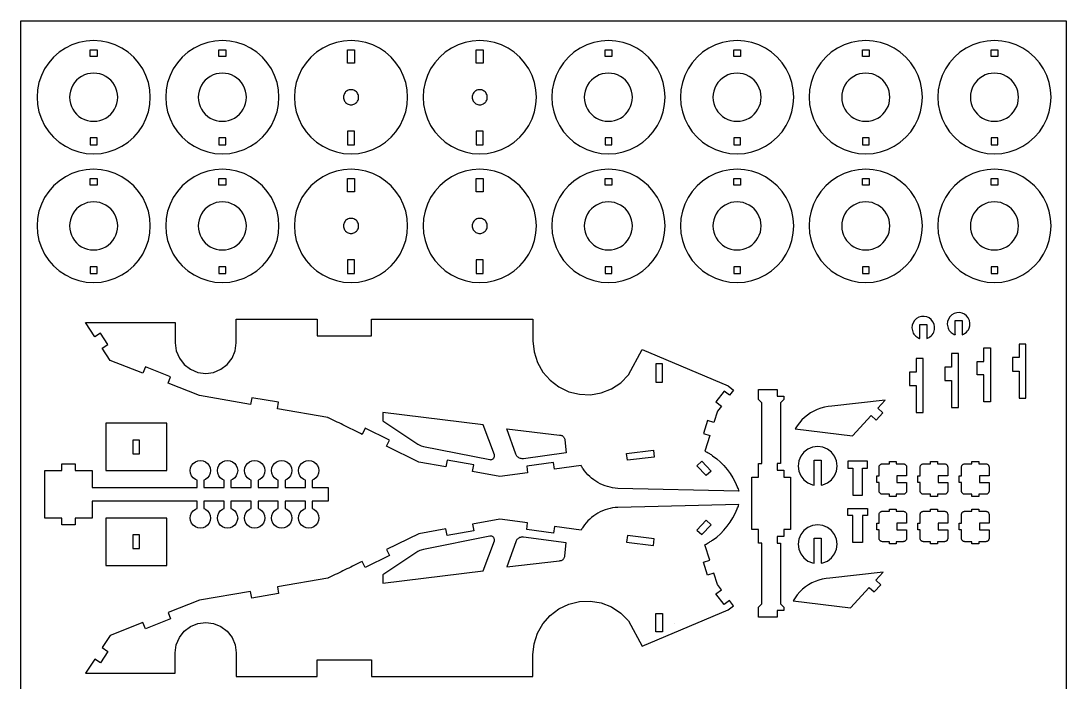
# Model space of a CAD drawing. Extents: x -160 to 304, y -193 to 452.
# Drawn here: x -160.3 to 303.9, y 158.5 to 452.1 of the extents above; entities that cross this region are included whole.
import ezdxf

# ---------------------------------------------------------------- set-up
doc = ezdxf.new("R2010")
doc.units = 0
doc.header["$MEASUREMENT"] = 0
doc.layers.get('0').update_dxf_attribs({"linetype": 'CONTINUOUS'})
doc.layers.add('ENGRAVE', color=1, linetype='CONTINUOUS')
doc.layers.add('LAYER_1', color=18, linetype='CONTINUOUS')

msp = doc.modelspace()

# ---------------------------------------------------------------- linework, layer by layer
msp.add_lwpolyline([(-160.27, -193.09), (-160.27, 452.13), (303.91, 452.13), (303.91, -193.09)], close=True)
at = {"layer": 'ENGRAVE'}
for points in [[(0.48, 278.22), (0.48, 274.45), (15.1, 264.66), (15.98, 264.13), (16.9, 263.69), (17.54, 263.45), (18.53, 263.17), (48.01, 257.28), (48.32, 257.24), (48.62, 257.26), (48.92, 257.34), (49.21, 257.47), (49.46, 257.65), (49.67, 257.87), (49.85, 258.13), (49.96, 258.41), (50.03, 258.72), (50.04, 259.03), (49.99, 259.33), (45.05, 272.69)], [(59.82, 259.11), (59.63, 259.42), (59.47, 259.75), (55.54, 270.96), (78.98, 268.19), (79.26, 268.17), (79.55, 268.12), (79.82, 268.04), (80.08, 267.92), (80.32, 267.77), (80.55, 267.59), (80.75, 267.39), (80.92, 267.16), (81.07, 266.91), (81.18, 266.65), (81.26, 266.37), (81.3, 266.09), (81.9, 260.22), (63.01, 257.69), (62.65, 257.66), (62.28, 257.68), (61.92, 257.73), (61.56, 257.82), (61.22, 257.95), (60.89, 258.12), (60.58, 258.32), (60.3, 258.55), (60.05, 258.82)], [(0.48, 202.35), (45.05, 207.88), (49.99, 221.24), (50.04, 221.55), (50.03, 221.86), (49.96, 222.16), (49.85, 222.44), (49.67, 222.7), (49.46, 222.92), (49.21, 223.1), (48.92, 223.23), (48.62, 223.31), (48.32, 223.33), (48.01, 223.29), (18.53, 217.4), (17.54, 217.12), (16.9, 216.88), (15.98, 216.44), (15.1, 215.91), (0.48, 206.12)], [(55.54, 209.61), (78.98, 212.38), (79.26, 212.4), (79.55, 212.45), (79.82, 212.54), (80.08, 212.65), (80.32, 212.8), (80.55, 212.98), (80.75, 213.19), (80.92, 213.41), (81.07, 213.66), (81.18, 213.92), (81.26, 214.2), (81.3, 214.48), (81.9, 220.35), (63.01, 222.88), (62.65, 222.91), (62.28, 222.9), (61.92, 222.84), (61.56, 222.75), (61.22, 222.62), (60.89, 222.45), (60.58, 222.25), (60.3, 222.02), (60.05, 221.75), (59.82, 221.46), (59.63, 221.15), (59.47, 220.82)]]:
    msp.add_lwpolyline(points, close=True, dxfattribs=at)
at = {"layer": 'LAYER_1'}
for points in [[(-149.74, 405.65), (-147.91, 402.91), (-145.74, 400.44), (-143.27, 398.27), (-140.53, 396.44), (-137.58, 394.99), (-134.47, 393.93), (-131.24, 393.29), (-127.96, 393.07), (-124.68, 393.29), (-121.45, 393.93), (-118.33, 394.99), (-115.38, 396.44), (-112.65, 398.27), (-110.17, 400.44), (-108.01, 402.91), (-106.18, 405.65), (-104.72, 408.6), (-103.67, 411.71), (-103.02, 414.94), (-102.81, 418.22), (-103.02, 421.5), (-103.67, 424.73), (-104.72, 427.85), (-106.18, 430.8), (-108.01, 433.53), (-110.17, 436), (-112.65, 438.17), (-115.38, 440), (-118.33, 441.46), (-121.45, 442.51), (-124.68, 443.15), (-127.96, 443.37), (-131.24, 443.15), (-134.47, 442.51), (-137.58, 441.46), (-140.53, 440), (-143.27, 438.17), (-145.74, 436), (-147.91, 433.53), (-149.74, 430.8), (-151.19, 427.85), (-152.25, 424.73), (-152.89, 421.5), (-153.11, 418.22), (-152.89, 414.94), (-152.25, 411.71), (-151.19, 408.6)], [(-92.59, 405.65), (-90.76, 402.91), (-88.59, 400.44), (-86.12, 398.27), (-83.38, 396.44), (-80.43, 394.99), (-77.32, 393.93), (-74.09, 393.29), (-70.81, 393.07), (-67.53, 393.29), (-64.3, 393.93), (-61.18, 394.99), (-58.23, 396.44), (-55.5, 398.27), (-53.03, 400.44), (-50.86, 402.91), (-49.03, 405.65), (-47.57, 408.6), (-46.52, 411.71), (-45.88, 414.94), (-45.66, 418.22), (-45.88, 421.5), (-46.52, 424.73), (-47.57, 427.85), (-49.03, 430.8), (-50.86, 433.53), (-53.03, 436), (-55.5, 438.17), (-58.23, 440), (-61.18, 441.46), (-64.3, 442.51), (-67.53, 443.15), (-70.81, 443.37), (-74.09, 443.15), (-77.32, 442.51), (-80.43, 441.46), (-83.38, 440), (-86.12, 438.17), (-88.59, 436), (-90.76, 433.53), (-92.59, 430.8), (-94.04, 427.85), (-95.1, 424.73), (-95.74, 421.5), (-95.96, 418.22), (-95.74, 414.94), (-95.1, 411.71), (-94.04, 408.6)], [(-35.44, 405.65), (-33.61, 402.91), (-31.44, 400.44), (-28.97, 398.27), (-26.23, 396.44), (-23.28, 394.99), (-20.17, 393.93), (-16.94, 393.29), (-13.66, 393.07), (-10.38, 393.29), (-7.15, 393.93), (-4.04, 394.99), (-1.08, 396.44), (1.65, 398.27), (4.12, 400.44), (6.29, 402.91), (8.12, 405.65), (9.57, 408.6), (10.63, 411.71), (11.27, 414.94), (11.49, 418.22), (11.27, 421.5), (10.63, 424.73), (9.57, 427.85), (8.12, 430.8), (6.29, 433.53), (4.12, 436), (1.65, 438.17), (-1.08, 440), (-4.04, 441.46), (-7.15, 442.51), (-10.38, 443.15), (-13.66, 443.37), (-16.94, 443.15), (-20.17, 442.51), (-23.28, 441.46), (-26.23, 440), (-28.97, 438.17), (-31.44, 436), (-33.61, 433.53), (-35.44, 430.8), (-36.89, 427.85), (-37.95, 424.73), (-38.59, 421.5), (-38.81, 418.22), (-38.59, 414.94), (-37.95, 411.71), (-36.89, 408.6)], [(21.71, 405.65), (23.54, 402.91), (25.71, 400.44), (28.18, 398.27), (30.92, 396.44), (33.87, 394.99), (36.98, 393.93), (40.21, 393.29), (43.49, 393.07), (46.77, 393.29), (50, 393.93), (53.11, 394.99), (56.06, 396.44), (58.8, 398.27), (61.27, 400.44), (63.44, 402.91), (65.27, 405.65), (66.72, 408.6), (67.78, 411.71), (68.42, 414.94), (68.64, 418.22), (68.42, 421.5), (67.78, 424.73), (66.72, 427.85), (65.27, 430.8), (63.44, 433.53), (61.27, 436), (58.8, 438.17), (56.06, 440), (53.11, 441.46), (50, 442.51), (46.77, 443.15), (43.49, 443.37), (40.21, 443.15), (36.98, 442.51), (33.87, 441.46), (30.92, 440), (28.18, 438.17), (25.71, 436), (23.54, 433.53), (21.71, 430.8), (20.26, 427.85), (19.2, 424.73), (18.56, 421.5), (18.34, 418.22), (18.56, 414.94), (19.2, 411.71), (20.26, 408.6)], [(78.86, 405.65), (80.69, 402.91), (82.86, 400.44), (85.33, 398.27), (88.06, 396.44), (91.02, 394.99), (94.13, 393.93), (97.36, 393.29), (100.64, 393.07), (103.92, 393.29), (107.15, 393.93), (110.26, 394.99), (113.21, 396.44), (115.95, 398.27), (118.42, 400.44), (120.59, 402.91), (122.42, 405.65), (123.87, 408.6), (124.93, 411.71), (125.57, 414.94), (125.79, 418.22), (125.57, 421.5), (124.93, 424.73), (123.87, 427.85), (122.42, 430.8), (120.59, 433.53), (118.42, 436), (115.95, 438.17), (113.21, 440), (110.26, 441.46), (107.15, 442.51), (103.92, 443.15), (100.64, 443.37), (97.36, 443.15), (94.13, 442.51), (91.02, 441.46), (88.06, 440), (85.33, 438.17), (82.86, 436), (80.69, 433.53), (78.86, 430.8), (77.41, 427.85), (76.35, 424.73), (75.71, 421.5), (75.49, 418.22), (75.71, 414.94), (76.35, 411.71), (77.41, 408.6)], [(137.84, 402.91), (140.01, 400.44), (142.48, 398.27), (145.21, 396.44), (148.16, 394.99), (151.28, 393.93), (154.51, 393.29), (157.79, 393.07), (161.07, 393.29), (164.3, 393.93), (167.41, 394.99), (170.36, 396.44), (173.1, 398.27), (175.57, 400.44), (177.74, 402.91), (179.57, 405.65), (181.02, 408.6), (182.08, 411.71), (182.72, 414.94), (182.94, 418.22), (182.72, 421.5), (182.08, 424.73), (181.02, 427.85), (179.57, 430.8), (177.74, 433.53), (175.57, 436), (173.1, 438.17), (170.36, 440), (167.41, 441.46), (164.3, 442.51), (161.07, 443.15), (157.79, 443.37), (154.51, 443.15), (151.28, 442.51), (148.16, 441.46), (145.21, 440), (142.48, 438.17), (140.01, 436), (137.84, 433.53), (136.01, 430.8), (134.55, 427.85), (133.5, 424.73), (132.86, 421.5), (132.64, 418.22), (132.86, 414.94), (133.5, 411.71), (134.55, 408.6), (136.01, 405.65)], [(194.99, 402.91), (197.15, 400.44), (199.63, 398.27), (202.36, 396.44), (205.31, 394.99), (208.43, 393.93), (211.66, 393.29), (214.94, 393.07), (218.22, 393.29), (221.45, 393.93), (224.56, 394.99), (227.51, 396.44), (230.25, 398.27), (232.72, 400.44), (234.89, 402.91), (236.72, 405.65), (238.17, 408.6), (239.23, 411.71), (239.87, 414.94), (240.09, 418.22), (239.87, 421.5), (239.23, 424.73), (238.17, 427.85), (236.72, 430.8), (234.89, 433.53), (232.72, 436), (230.25, 438.17), (227.51, 440), (224.56, 441.46), (221.45, 442.51), (218.22, 443.15), (214.94, 443.37), (211.66, 443.15), (208.43, 442.51), (205.31, 441.46), (202.36, 440), (199.63, 438.17), (197.15, 436), (194.99, 433.53), (193.16, 430.8), (191.7, 427.85), (190.65, 424.73), (190, 421.5), (189.79, 418.22), (190, 414.94), (190.65, 411.71), (191.7, 408.6), (193.16, 405.65)], [(252.14, 402.91), (254.3, 400.44), (256.78, 398.27), (259.51, 396.44), (262.46, 394.99), (265.58, 393.93), (268.8, 393.29), (272.09, 393.07), (275.37, 393.29), (278.6, 393.93), (281.71, 394.99), (284.66, 396.44), (287.4, 398.27), (289.87, 400.44), (292.04, 402.91), (293.87, 405.65), (295.32, 408.6), (296.38, 411.71), (297.02, 414.94), (297.24, 418.22), (297.02, 421.5), (296.38, 424.73), (295.32, 427.85), (293.87, 430.8), (292.04, 433.53), (289.87, 436), (287.4, 438.17), (284.66, 440), (281.71, 441.46), (278.6, 442.51), (275.37, 443.15), (272.09, 443.37), (268.8, 443.15), (265.58, 442.51), (262.46, 441.46), (259.51, 440), (256.78, 438.17), (254.3, 436), (252.14, 433.53), (250.31, 430.8), (248.85, 427.85), (247.8, 424.73), (247.15, 421.5), (246.94, 418.22), (247.15, 414.94), (247.8, 411.71), (248.85, 408.6), (250.31, 405.65)], [(-129.46, 439.32), (-126.46, 439.32), (-126.46, 436.32), (-129.46, 436.32)], [(-72.31, 439.32), (-69.31, 439.32), (-69.31, 436.32), (-72.31, 436.32)], [(-15.16, 433.31), (-15.16, 439.32), (-12.16, 439.32), (-12.16, 433.31)], [(41.99, 433.31), (41.99, 439.32), (44.99, 439.32), (44.99, 433.31)], [(99.14, 439.32), (102.14, 439.32), (102.14, 436.32), (99.14, 436.32)], [(156.29, 439.32), (159.29, 439.32), (159.29, 436.32), (156.29, 436.32)], [(213.44, 439.32), (216.44, 439.32), (216.44, 436.32), (213.44, 436.32)], [(270.59, 439.32), (273.59, 439.32), (273.59, 436.32), (270.59, 436.32)], [(-137.84, 414.13), (-137.22, 412.87), (-136.44, 411.71), (-135.52, 410.66), (-134.47, 409.74), (-133.3, 408.96), (-132.05, 408.34), (-130.73, 407.89), (-129.35, 407.62), (-127.96, 407.53), (-126.56, 407.62), (-125.19, 407.89), (-123.87, 408.34), (-122.61, 408.96), (-121.45, 409.74), (-120.4, 410.66), (-119.47, 411.71), (-118.7, 412.87), (-118.08, 414.13), (-117.63, 415.45), (-117.36, 416.83), (-117.26, 418.22), (-117.36, 419.62), (-117.63, 420.99), (-118.08, 422.31), (-118.7, 423.57), (-119.47, 424.73), (-120.4, 425.78), (-121.45, 426.71), (-122.61, 427.48), (-123.87, 428.1), (-125.19, 428.55), (-126.56, 428.82), (-127.96, 428.92), (-129.35, 428.82), (-130.73, 428.55), (-132.05, 428.1), (-133.3, 427.48), (-134.47, 426.71), (-135.52, 425.78), (-136.44, 424.73), (-137.22, 423.57), (-137.84, 422.31), (-138.29, 420.99), (-138.56, 419.62), (-138.65, 418.22), (-138.56, 416.83), (-138.29, 415.45)], [(-80.69, 414.13), (-80.07, 412.87), (-79.29, 411.71), (-78.37, 410.66), (-77.32, 409.74), (-76.16, 408.96), (-74.9, 408.34), (-73.58, 407.89), (-72.2, 407.62), (-70.81, 407.53), (-69.41, 407.62), (-68.04, 407.89), (-66.72, 408.34), (-65.46, 408.96), (-64.3, 409.74), (-63.25, 410.66), (-62.32, 411.71), (-61.55, 412.87), (-60.93, 414.13), (-60.48, 415.45), (-60.21, 416.83), (-60.11, 418.22), (-60.21, 419.62), (-60.48, 420.99), (-60.93, 422.31), (-61.55, 423.57), (-62.32, 424.73), (-63.25, 425.78), (-64.3, 426.71), (-65.46, 427.48), (-66.72, 428.1), (-68.04, 428.55), (-69.41, 428.82), (-70.81, 428.92), (-72.2, 428.82), (-73.58, 428.55), (-74.9, 428.1), (-76.16, 427.48), (-77.32, 426.71), (-78.37, 425.78), (-79.29, 424.73), (-80.07, 423.57), (-80.69, 422.31), (-81.14, 420.99), (-81.41, 419.62), (-81.5, 418.22), (-81.41, 416.83), (-81.14, 415.45)], [(90.76, 414.13), (91.38, 412.87), (92.16, 411.71), (93.08, 410.66), (94.13, 409.74), (95.29, 408.96), (96.55, 408.34), (97.87, 407.89), (99.24, 407.62), (100.64, 407.53), (102.04, 407.62), (103.41, 407.89), (104.73, 408.34), (105.99, 408.96), (107.15, 409.74), (108.2, 410.66), (109.12, 411.71), (109.9, 412.87), (110.52, 414.13), (110.97, 415.45), (111.24, 416.83), (111.33, 418.22), (111.24, 419.62), (110.97, 420.99), (110.52, 422.31), (109.9, 423.57), (109.12, 424.73), (108.2, 425.78), (107.15, 426.71), (105.99, 427.48), (104.73, 428.1), (103.41, 428.55), (102.04, 428.82), (100.64, 428.92), (99.24, 428.82), (97.87, 428.55), (96.55, 428.1), (95.29, 427.48), (94.13, 426.71), (93.08, 425.78), (92.16, 424.73), (91.38, 423.57), (90.76, 422.31), (90.31, 420.99), (90.04, 419.62), (89.95, 418.22), (90.04, 416.83), (90.31, 415.45)], [(148.53, 412.87), (149.3, 411.71), (150.23, 410.66), (151.28, 409.74), (152.44, 408.96), (153.7, 408.34), (155.02, 407.89), (156.39, 407.62), (157.79, 407.53), (159.18, 407.62), (160.56, 407.89), (161.88, 408.34), (163.14, 408.96), (164.3, 409.74), (165.35, 410.66), (166.27, 411.71), (167.05, 412.87), (167.67, 414.13), (168.12, 415.45), (168.39, 416.83), (168.48, 418.22), (168.39, 419.62), (168.12, 420.99), (167.67, 422.31), (167.05, 423.57), (166.27, 424.73), (165.35, 425.78), (164.3, 426.71), (163.14, 427.48), (161.88, 428.1), (160.56, 428.55), (159.18, 428.82), (157.79, 428.92), (156.39, 428.82), (155.02, 428.55), (153.7, 428.1), (152.44, 427.48), (151.28, 426.71), (150.23, 425.78), (149.3, 424.73), (148.53, 423.57), (147.91, 422.31), (147.46, 420.99), (147.19, 419.62), (147.09, 418.22), (147.19, 416.83), (147.46, 415.45), (147.91, 414.13)], [(205.68, 412.87), (206.45, 411.71), (207.38, 410.66), (208.43, 409.74), (209.59, 408.96), (210.85, 408.34), (212.17, 407.89), (213.54, 407.62), (214.94, 407.53), (216.33, 407.62), (217.71, 407.89), (219.03, 408.34), (220.28, 408.96), (221.45, 409.74), (222.5, 410.66), (223.42, 411.71), (224.2, 412.87), (224.82, 414.13), (225.27, 415.45), (225.54, 416.83), (225.63, 418.22), (225.54, 419.62), (225.27, 420.99), (224.82, 422.31), (224.2, 423.57), (223.42, 424.73), (222.5, 425.78), (221.45, 426.71), (220.28, 427.48), (219.03, 428.1), (217.71, 428.55), (216.33, 428.82), (214.94, 428.92), (213.54, 428.82), (212.17, 428.55), (210.85, 428.1), (209.59, 427.48), (208.43, 426.71), (207.38, 425.78), (206.45, 424.73), (205.68, 423.57), (205.06, 422.31), (204.61, 420.99), (204.34, 419.62), (204.24, 418.22), (204.34, 416.83), (204.61, 415.45), (205.06, 414.13)], [(263.6, 411.71), (264.52, 410.66), (265.58, 409.74), (266.74, 408.96), (267.99, 408.34), (269.32, 407.89), (270.69, 407.62), (272.09, 407.53), (273.48, 407.62), (274.85, 407.89), (276.18, 408.34), (277.43, 408.96), (278.6, 409.74), (279.65, 410.66), (280.57, 411.71), (281.35, 412.87), (281.97, 414.13), (282.42, 415.45), (282.69, 416.83), (282.78, 418.22), (282.69, 419.62), (282.42, 420.99), (281.97, 422.31), (281.35, 423.57), (280.57, 424.73), (279.65, 425.78), (278.6, 426.71), (277.43, 427.48), (276.18, 428.1), (274.85, 428.55), (273.48, 428.82), (272.09, 428.92), (270.69, 428.82), (269.32, 428.55), (267.99, 428.1), (266.74, 427.48), (265.58, 426.71), (264.52, 425.78), (263.6, 424.73), (262.83, 423.57), (262.21, 422.31), (261.76, 420.99), (261.48, 419.62), (261.39, 418.22), (261.48, 416.83), (261.76, 415.45), (262.21, 414.13), (262.83, 412.87)], [(-16.76, 416.94), (-16.57, 416.54), (-16.32, 416.18), (-16.04, 415.85), (-15.7, 415.56), (-15.34, 415.31), (-14.95, 415.12), (-14.53, 414.98), (-14.1, 414.89), (-13.66, 414.86), (-13.22, 414.89), (-12.79, 414.98), (-12.37, 415.12), (-11.98, 415.31), (-11.61, 415.56), (-11.28, 415.85), (-10.99, 416.18), (-10.75, 416.54), (-10.55, 416.94), (-10.41, 417.35), (-10.33, 417.78), (-10.3, 418.22), (-10.33, 418.66), (-10.41, 419.09), (-10.55, 419.51), (-10.75, 419.9), (-10.99, 420.27), (-11.28, 420.6), (-11.61, 420.89), (-11.98, 421.13), (-12.37, 421.33), (-12.79, 421.47), (-13.22, 421.55), (-13.66, 421.58), (-14.1, 421.55), (-14.53, 421.47), (-14.95, 421.33), (-15.34, 421.13), (-15.7, 420.89), (-16.04, 420.6), (-16.32, 420.27), (-16.57, 419.9), (-16.76, 419.51), (-16.9, 419.09), (-16.99, 418.66), (-17.02, 418.22), (-16.99, 417.78), (-16.9, 417.35)], [(40.39, 416.94), (40.58, 416.54), (40.82, 416.18), (41.11, 415.85), (41.44, 415.56), (41.81, 415.31), (42.2, 415.12), (42.62, 414.98), (43.05, 414.89), (43.49, 414.86), (43.93, 414.89), (44.36, 414.98), (44.78, 415.12), (45.17, 415.31), (45.54, 415.56), (45.87, 415.85), (46.16, 416.18), (46.4, 416.54), (46.59, 416.94), (46.74, 417.35), (46.82, 417.78), (46.85, 418.22), (46.82, 418.66), (46.74, 419.09), (46.59, 419.51), (46.4, 419.9), (46.16, 420.27), (45.87, 420.6), (45.54, 420.89), (45.17, 421.13), (44.78, 421.33), (44.36, 421.47), (43.93, 421.55), (43.49, 421.58), (43.05, 421.55), (42.62, 421.47), (42.2, 421.33), (41.81, 421.13), (41.44, 420.89), (41.11, 420.6), (40.82, 420.27), (40.58, 419.9), (40.39, 419.51), (40.24, 419.09), (40.16, 418.66), (40.13, 418.22), (40.16, 417.78), (40.24, 417.35)], [(-129.46, 397.12), (-126.46, 397.12), (-126.46, 400.12), (-129.46, 400.12)], [(-72.31, 397.12), (-69.31, 397.12), (-69.31, 400.12), (-72.31, 400.12)], [(-15.16, 397.12), (-12.16, 397.12), (-12.16, 403.13), (-15.16, 403.13)], [(41.99, 397.12), (44.99, 397.12), (44.99, 403.13), (41.99, 403.13)], [(99.14, 397.12), (102.14, 397.12), (102.14, 400.12), (99.14, 400.12)], [(156.29, 397.12), (159.29, 397.12), (159.29, 400.12), (156.29, 400.12)], [(213.44, 397.12), (216.44, 397.12), (216.44, 400.12), (213.44, 400.12)], [(270.59, 397.12), (273.59, 397.12), (273.59, 400.12), (270.59, 400.12)], [(-149.74, 348.5), (-147.91, 345.76), (-145.74, 343.29), (-143.27, 341.12), (-140.53, 339.29), (-137.58, 337.84), (-134.47, 336.78), (-131.24, 336.14), (-127.96, 335.92), (-124.68, 336.14), (-121.45, 336.78), (-118.33, 337.84), (-115.38, 339.29), (-112.65, 341.12), (-110.17, 343.29), (-108.01, 345.76), (-106.18, 348.5), (-104.72, 351.45), (-103.67, 354.56), (-103.02, 357.79), (-102.81, 361.07), (-103.02, 364.36), (-103.67, 367.58), (-104.72, 370.7), (-106.18, 373.65), (-108.01, 376.38), (-110.17, 378.86), (-112.65, 381.02), (-115.38, 382.85), (-118.33, 384.31), (-121.45, 385.36), (-124.68, 386.01), (-127.96, 386.22), (-131.24, 386.01), (-134.47, 385.36), (-137.58, 384.31), (-140.53, 382.85), (-143.27, 381.02), (-145.74, 378.86), (-147.91, 376.38), (-149.74, 373.65), (-151.19, 370.7), (-152.25, 367.58), (-152.89, 364.36), (-153.11, 361.07), (-152.89, 357.79), (-152.25, 354.56), (-151.19, 351.45)], [(-92.59, 348.5), (-90.76, 345.76), (-88.59, 343.29), (-86.12, 341.12), (-83.38, 339.29), (-80.43, 337.84), (-77.32, 336.78), (-74.09, 336.14), (-70.81, 335.92), (-67.53, 336.14), (-64.3, 336.78), (-61.18, 337.84), (-58.23, 339.29), (-55.5, 341.12), (-53.03, 343.29), (-50.86, 345.76), (-49.03, 348.5), (-47.57, 351.45), (-46.52, 354.56), (-45.88, 357.79), (-45.66, 361.07), (-45.88, 364.36), (-46.52, 367.58), (-47.57, 370.7), (-49.03, 373.65), (-50.86, 376.38), (-53.03, 378.86), (-55.5, 381.02), (-58.23, 382.85), (-61.18, 384.31), (-64.3, 385.36), (-67.53, 386.01), (-70.81, 386.22), (-74.09, 386.01), (-77.32, 385.36), (-80.43, 384.31), (-83.38, 382.85), (-86.12, 381.02), (-88.59, 378.86), (-90.76, 376.38), (-92.59, 373.65), (-94.04, 370.7), (-95.1, 367.58), (-95.74, 364.36), (-95.96, 361.07), (-95.74, 357.79), (-95.1, 354.56), (-94.04, 351.45)], [(-35.44, 348.5), (-33.61, 345.76), (-31.44, 343.29), (-28.97, 341.12), (-26.23, 339.29), (-23.28, 337.84), (-20.17, 336.78), (-16.94, 336.14), (-13.66, 335.92), (-10.38, 336.14), (-7.15, 336.78), (-4.04, 337.84), (-1.08, 339.29), (1.65, 341.12), (4.12, 343.29), (6.29, 345.76), (8.12, 348.5), (9.57, 351.45), (10.63, 354.56), (11.27, 357.79), (11.49, 361.07), (11.27, 364.36), (10.63, 367.58), (9.57, 370.7), (8.12, 373.65), (6.29, 376.38), (4.12, 378.86), (1.65, 381.02), (-1.08, 382.85), (-4.04, 384.31), (-7.15, 385.36), (-10.38, 386.01), (-13.66, 386.22), (-16.94, 386.01), (-20.17, 385.36), (-23.28, 384.31), (-26.23, 382.85), (-28.97, 381.02), (-31.44, 378.86), (-33.61, 376.38), (-35.44, 373.65), (-36.89, 370.7), (-37.95, 367.58), (-38.59, 364.36), (-38.81, 361.07), (-38.59, 357.79), (-37.95, 354.56), (-36.89, 351.45)], [(23.54, 345.76), (25.71, 343.29), (28.18, 341.12), (30.92, 339.29), (33.87, 337.84), (36.98, 336.78), (40.21, 336.14), (43.49, 335.92), (46.77, 336.14), (50, 336.78), (53.11, 337.84), (56.06, 339.29), (58.8, 341.12), (61.27, 343.29), (63.44, 345.76), (65.27, 348.5), (66.72, 351.45), (67.78, 354.56), (68.42, 357.79), (68.64, 361.07), (68.42, 364.36), (67.78, 367.58), (66.72, 370.7), (65.27, 373.65), (63.44, 376.38), (61.27, 378.86), (58.8, 381.02), (56.06, 382.85), (53.11, 384.31), (50, 385.36), (46.77, 386.01), (43.49, 386.22), (40.21, 386.01), (36.98, 385.36), (33.87, 384.31), (30.92, 382.85), (28.18, 381.02), (25.71, 378.86), (23.54, 376.38), (21.71, 373.65), (20.26, 370.7), (19.2, 367.58), (18.56, 364.36), (18.34, 361.07), (18.56, 357.79), (19.2, 354.56), (20.26, 351.45), (21.71, 348.5)], [(80.69, 345.76), (82.86, 343.29), (85.33, 341.12), (88.06, 339.29), (91.02, 337.84), (94.13, 336.78), (97.36, 336.14), (100.64, 335.92), (103.92, 336.14), (107.15, 336.78), (110.26, 337.84), (113.21, 339.29), (115.95, 341.12), (118.42, 343.29), (120.59, 345.76), (122.42, 348.5), (123.87, 351.45), (124.93, 354.56), (125.57, 357.79), (125.79, 361.07), (125.57, 364.36), (124.93, 367.58), (123.87, 370.7), (122.42, 373.65), (120.59, 376.38), (118.42, 378.86), (115.95, 381.02), (113.21, 382.85), (110.26, 384.31), (107.15, 385.36), (103.92, 386.01), (100.64, 386.22), (97.36, 386.01), (94.13, 385.36), (91.02, 384.31), (88.06, 382.85), (85.33, 381.02), (82.86, 378.86), (80.69, 376.38), (78.86, 373.65), (77.41, 370.7), (76.35, 367.58), (75.71, 364.36), (75.49, 361.07), (75.71, 357.79), (76.35, 354.56), (77.41, 351.45), (78.86, 348.5)], [(137.84, 345.76), (140.01, 343.29), (142.48, 341.12), (145.21, 339.29), (148.16, 337.84), (151.28, 336.78), (154.51, 336.14), (157.79, 335.92), (161.07, 336.14), (164.3, 336.78), (167.41, 337.84), (170.36, 339.29), (173.1, 341.12), (175.57, 343.29), (177.74, 345.76), (179.57, 348.5), (181.02, 351.45), (182.08, 354.56), (182.72, 357.79), (182.94, 361.07), (182.72, 364.36), (182.08, 367.58), (181.02, 370.7), (179.57, 373.65), (177.74, 376.38), (175.57, 378.86), (173.1, 381.02), (170.36, 382.85), (167.41, 384.31), (164.3, 385.36), (161.07, 386.01), (157.79, 386.22), (154.51, 386.01), (151.28, 385.36), (148.16, 384.31), (145.21, 382.85), (142.48, 381.02), (140.01, 378.86), (137.84, 376.38), (136.01, 373.65), (134.55, 370.7), (133.5, 367.58), (132.86, 364.36), (132.64, 361.07), (132.86, 357.79), (133.5, 354.56), (134.55, 351.45), (136.01, 348.5)], [(197.15, 343.29), (199.63, 341.12), (202.36, 339.29), (205.31, 337.84), (208.43, 336.78), (211.66, 336.14), (214.94, 335.92), (218.22, 336.14), (221.45, 336.78), (224.56, 337.84), (227.51, 339.29), (230.25, 341.12), (232.72, 343.29), (234.89, 345.76), (236.72, 348.5), (238.17, 351.45), (239.23, 354.56), (239.87, 357.79), (240.09, 361.07), (239.87, 364.36), (239.23, 367.58), (238.17, 370.7), (236.72, 373.65), (234.89, 376.38), (232.72, 378.86), (230.25, 381.02), (227.51, 382.85), (224.56, 384.31), (221.45, 385.36), (218.22, 386.01), (214.94, 386.22), (211.66, 386.01), (208.43, 385.36), (205.31, 384.31), (202.36, 382.85), (199.63, 381.02), (197.15, 378.86), (194.99, 376.38), (193.16, 373.65), (191.7, 370.7), (190.65, 367.58), (190, 364.36), (189.79, 361.07), (190, 357.79), (190.65, 354.56), (191.7, 351.45), (193.16, 348.5), (194.99, 345.76)], [(256.78, 341.12), (259.51, 339.29), (262.46, 337.84), (265.58, 336.78), (268.8, 336.14), (272.09, 335.92), (275.37, 336.14), (278.6, 336.78), (281.71, 337.84), (284.66, 339.29), (287.4, 341.12), (289.87, 343.29), (292.04, 345.76), (293.87, 348.5), (295.32, 351.45), (296.38, 354.56), (297.02, 357.79), (297.24, 361.07), (297.02, 364.36), (296.38, 367.58), (295.32, 370.7), (293.87, 373.65), (292.04, 376.38), (289.87, 378.86), (287.4, 381.02), (284.66, 382.85), (281.71, 384.31), (278.6, 385.36), (275.37, 386.01), (272.09, 386.22), (268.8, 386.01), (265.58, 385.36), (262.46, 384.31), (259.51, 382.85), (256.78, 381.02), (254.3, 378.86), (252.14, 376.38), (250.31, 373.65), (248.85, 370.7), (247.8, 367.58), (247.15, 364.36), (246.94, 361.07), (247.15, 357.79), (247.8, 354.56), (248.85, 351.45), (250.31, 348.5), (252.14, 345.76), (254.3, 343.29)], [(-129.46, 382.17), (-126.46, 382.17), (-126.46, 379.17), (-129.46, 379.17)], [(-72.31, 382.17), (-69.31, 382.17), (-69.31, 379.17), (-72.31, 379.17)], [(-15.16, 376.16), (-15.16, 382.17), (-12.16, 382.17), (-12.16, 376.16)], [(41.99, 376.16), (41.99, 382.17), (44.99, 382.17), (44.99, 376.16)], [(99.14, 382.17), (102.14, 382.17), (102.14, 379.17), (99.14, 379.17)], [(156.29, 382.17), (159.29, 382.17), (159.29, 379.17), (156.29, 379.17)], [(213.44, 379.17), (213.44, 382.17), (216.44, 382.17), (216.44, 379.17)], [(270.59, 382.17), (273.59, 382.17), (273.59, 379.17), (270.59, 379.17)], [(-137.84, 356.98), (-137.22, 355.73), (-136.44, 354.56), (-135.52, 353.51), (-134.47, 352.59), (-133.3, 351.81), (-132.05, 351.19), (-130.73, 350.74), (-129.35, 350.47), (-127.96, 350.38), (-126.56, 350.47), (-125.19, 350.74), (-123.87, 351.19), (-122.61, 351.81), (-121.45, 352.59), (-120.4, 353.51), (-119.47, 354.56), (-118.7, 355.73), (-118.08, 356.98), (-117.63, 358.3), (-117.36, 359.68), (-117.26, 361.07), (-117.36, 362.47), (-117.63, 363.84), (-118.08, 365.16), (-118.7, 366.42), (-119.47, 367.58), (-120.4, 368.63), (-121.45, 369.56), (-122.61, 370.33), (-123.87, 370.95), (-125.19, 371.4), (-126.56, 371.68), (-127.96, 371.77), (-129.35, 371.68), (-130.73, 371.4), (-132.05, 370.95), (-133.3, 370.33), (-134.47, 369.56), (-135.52, 368.63), (-136.44, 367.58), (-137.22, 366.42), (-137.84, 365.16), (-138.29, 363.84), (-138.56, 362.47), (-138.65, 361.07), (-138.56, 359.68), (-138.29, 358.3)], [(-80.69, 356.98), (-80.07, 355.73), (-79.29, 354.56), (-78.37, 353.51), (-77.32, 352.59), (-76.16, 351.81), (-74.9, 351.19), (-73.58, 350.74), (-72.2, 350.47), (-70.81, 350.38), (-69.41, 350.47), (-68.04, 350.74), (-66.72, 351.19), (-65.46, 351.81), (-64.3, 352.59), (-63.25, 353.51), (-62.32, 354.56), (-61.55, 355.73), (-60.93, 356.98), (-60.48, 358.3), (-60.21, 359.68), (-60.11, 361.07), (-60.21, 362.47), (-60.48, 363.84), (-60.93, 365.16), (-61.55, 366.42), (-62.32, 367.58), (-63.25, 368.63), (-64.3, 369.56), (-65.46, 370.33), (-66.72, 370.95), (-68.04, 371.4), (-69.41, 371.68), (-70.81, 371.77), (-72.2, 371.68), (-73.58, 371.4), (-74.9, 370.95), (-76.16, 370.33), (-77.32, 369.56), (-78.37, 368.63), (-79.29, 367.58), (-80.07, 366.42), (-80.69, 365.16), (-81.14, 363.84), (-81.41, 362.47), (-81.5, 361.07), (-81.41, 359.68), (-81.14, 358.3)], [(91.38, 355.73), (92.16, 354.56), (93.08, 353.51), (94.13, 352.59), (95.29, 351.81), (96.55, 351.19), (97.87, 350.74), (99.24, 350.47), (100.64, 350.38), (102.04, 350.47), (103.41, 350.74), (104.73, 351.19), (105.99, 351.81), (107.15, 352.59), (108.2, 353.51), (109.12, 354.56), (109.9, 355.73), (110.52, 356.98), (110.97, 358.3), (111.24, 359.68), (111.33, 361.07), (111.24, 362.47), (110.97, 363.84), (110.52, 365.16), (109.9, 366.42), (109.12, 367.58), (108.2, 368.63), (107.15, 369.56), (105.99, 370.33), (104.73, 370.95), (103.41, 371.4), (102.04, 371.68), (100.64, 371.77), (99.24, 371.68), (97.87, 371.4), (96.55, 370.95), (95.29, 370.33), (94.13, 369.56), (93.08, 368.63), (92.16, 367.58), (91.38, 366.42), (90.76, 365.16), (90.31, 363.84), (90.04, 362.47), (89.95, 361.07), (90.04, 359.68), (90.31, 358.3), (90.76, 356.98)], [(148.53, 355.73), (149.3, 354.56), (150.23, 353.51), (151.28, 352.59), (152.44, 351.81), (153.7, 351.19), (155.02, 350.74), (156.39, 350.47), (157.79, 350.38), (159.18, 350.47), (160.56, 350.74), (161.88, 351.19), (163.14, 351.81), (164.3, 352.59), (165.35, 353.51), (166.27, 354.56), (167.05, 355.73), (167.67, 356.98), (168.12, 358.3), (168.39, 359.68), (168.48, 361.07), (168.39, 362.47), (168.12, 363.84), (167.67, 365.16), (167.05, 366.42), (166.27, 367.58), (165.35, 368.63), (164.3, 369.56), (163.14, 370.33), (161.88, 370.95), (160.56, 371.4), (159.18, 371.68), (157.79, 371.77), (156.39, 371.68), (155.02, 371.4), (153.7, 370.95), (152.44, 370.33), (151.28, 369.56), (150.23, 368.63), (149.3, 367.58), (148.53, 366.42), (147.91, 365.16), (147.46, 363.84), (147.19, 362.47), (147.09, 361.07), (147.19, 359.68), (147.46, 358.3), (147.91, 356.98)], [(206.45, 354.56), (207.38, 353.51), (208.43, 352.59), (209.59, 351.81), (210.85, 351.19), (212.17, 350.74), (213.54, 350.47), (214.94, 350.38), (216.33, 350.47), (217.71, 350.74), (219.03, 351.19), (220.28, 351.81), (221.45, 352.59), (222.5, 353.51), (223.42, 354.56), (224.2, 355.73), (224.82, 356.98), (225.27, 358.3), (225.54, 359.68), (225.63, 361.07), (225.54, 362.47), (225.27, 363.84), (224.82, 365.16), (224.2, 366.42), (223.42, 367.58), (222.5, 368.63), (221.45, 369.56), (220.28, 370.33), (219.03, 370.95), (217.71, 371.4), (216.33, 371.68), (214.94, 371.77), (213.54, 371.68), (212.17, 371.4), (210.85, 370.95), (209.59, 370.33), (208.43, 369.56), (207.38, 368.63), (206.45, 367.58), (205.68, 366.42), (205.06, 365.16), (204.61, 363.84), (204.34, 362.47), (204.24, 361.07), (204.34, 359.68), (204.61, 358.3), (205.06, 356.98), (205.68, 355.73)], [(263.6, 354.56), (264.52, 353.51), (265.58, 352.59), (266.74, 351.81), (267.99, 351.19), (269.32, 350.74), (270.69, 350.47), (272.09, 350.38), (273.48, 350.47), (274.85, 350.74), (276.18, 351.19), (277.43, 351.81), (278.6, 352.59), (279.65, 353.51), (280.57, 354.56), (281.35, 355.73), (281.97, 356.98), (282.42, 358.3), (282.69, 359.68), (282.78, 361.07), (282.69, 362.47), (282.42, 363.84), (281.97, 365.16), (281.35, 366.42), (280.57, 367.58), (279.65, 368.63), (278.6, 369.56), (277.43, 370.33), (276.18, 370.95), (274.85, 371.4), (273.48, 371.68), (272.09, 371.77), (270.69, 371.68), (269.32, 371.4), (267.99, 370.95), (266.74, 370.33), (265.58, 369.56), (264.52, 368.63), (263.6, 367.58), (262.83, 366.42), (262.21, 365.16), (261.76, 363.84), (261.48, 362.47), (261.39, 361.07), (261.48, 359.68), (261.76, 358.3), (262.21, 356.98), (262.83, 355.73)], [(-16.57, 359.39), (-16.32, 359.03), (-16.04, 358.7), (-15.7, 358.41), (-15.34, 358.16), (-14.95, 357.97), (-14.53, 357.83), (-14.1, 357.74), (-13.66, 357.71), (-13.22, 357.74), (-12.79, 357.83), (-12.37, 357.97), (-11.98, 358.16), (-11.61, 358.41), (-11.28, 358.7), (-10.99, 359.03), (-10.75, 359.39), (-10.55, 359.79), (-10.41, 360.2), (-10.33, 360.63), (-10.3, 361.07), (-10.33, 361.51), (-10.41, 361.94), (-10.55, 362.36), (-10.75, 362.75), (-10.99, 363.12), (-11.28, 363.45), (-11.61, 363.74), (-11.98, 363.98), (-12.37, 364.18), (-12.79, 364.32), (-13.22, 364.4), (-13.66, 364.43), (-14.1, 364.4), (-14.53, 364.32), (-14.95, 364.18), (-15.34, 363.98), (-15.7, 363.74), (-16.04, 363.45), (-16.32, 363.12), (-16.57, 362.75), (-16.76, 362.36), (-16.9, 361.94), (-16.99, 361.51), (-17.02, 361.07), (-16.99, 360.63), (-16.9, 360.2), (-16.76, 359.79)], [(40.58, 359.39), (40.82, 359.03), (41.11, 358.7), (41.44, 358.41), (41.81, 358.16), (42.2, 357.97), (42.62, 357.83), (43.05, 357.74), (43.49, 357.71), (43.93, 357.74), (44.36, 357.83), (44.78, 357.97), (45.17, 358.16), (45.54, 358.41), (45.87, 358.7), (46.16, 359.03), (46.4, 359.39), (46.59, 359.79), (46.74, 360.2), (46.82, 360.63), (46.85, 361.07), (46.82, 361.51), (46.74, 361.94), (46.59, 362.36), (46.4, 362.75), (46.16, 363.12), (45.87, 363.45), (45.54, 363.74), (45.17, 363.98), (44.78, 364.18), (44.36, 364.32), (43.93, 364.4), (43.49, 364.43), (43.05, 364.4), (42.62, 364.32), (42.2, 364.18), (41.81, 363.98), (41.44, 363.74), (41.11, 363.45), (40.82, 363.12), (40.58, 362.75), (40.39, 362.36), (40.24, 361.94), (40.16, 361.51), (40.13, 361.07), (40.16, 360.63), (40.24, 360.2), (40.39, 359.79)], [(-15.16, 339.97), (-12.16, 339.97), (-12.16, 345.98), (-15.16, 345.98)], [(41.99, 339.97), (44.99, 339.97), (44.99, 345.98), (41.99, 345.98)], [(-129.46, 339.97), (-126.46, 339.97), (-126.46, 342.97), (-129.46, 342.97)], [(-72.31, 339.97), (-69.31, 339.97), (-69.31, 342.97), (-72.31, 342.97)], [(99.14, 339.97), (102.14, 339.97), (102.14, 342.97), (99.14, 342.97)], [(156.29, 339.97), (159.29, 339.97), (159.29, 342.97), (156.29, 342.97)], [(213.44, 339.97), (216.44, 339.97), (216.44, 342.97), (213.44, 342.97)], [(270.59, 339.97), (273.59, 339.97), (273.59, 342.97), (270.59, 342.97)], [(267.39, 282.91), (267.39, 294.89), (264.38, 294.89), (264.38, 300.91), (267.39, 300.91), (267.39, 306.91), (270.39, 306.91), (270.39, 282.91)], [(283.08, 284.58), (286.08, 284.58), (286.08, 308.58), (283.08, 308.58), (283.08, 302.58), (280.07, 302.58), (280.08, 296.57), (283.08, 296.57)], [(237.37, 278.19), (240.37, 278.19), (240.37, 302.19), (237.37, 302.19), (237.37, 296.19), (234.36, 296.19), (234.36, 290.17), (237.37, 290.17)], [(253.06, 280.39), (256.06, 280.39), (256.06, 304.39), (253.06, 304.39), (253.06, 298.39), (250.05, 298.39), (250.05, 292.37), (253.06, 292.37)], [(121.68, 291.63), (124.69, 291.63), (124.69, 299.85), (121.68, 299.85)], [(167.31, 187.23), (167.31, 191.75), (168.82, 193.25), (168.82, 220.19), (167.31, 220.19), (167.31, 226.2), (164.31, 226.2), (164.31, 249.51), (167.3, 249.51), (167.3, 255.53), (168.82, 255.53), (168.82, 282.46), (167.31, 283.96), (167.31, 288.47), (175.53, 288.47), (175.53, 285.47), (178.54, 285.47), (178.54, 283.96), (177.04, 282.46), (177.04, 255.53), (175.53, 255.53), (175.53, 252.52), (178.54, 252.52), (178.54, 249.51), (181.55, 249.51), (181.55, 226.2), (178.54, 226.2), (178.54, 223.19), (175.53, 223.19), (175.53, 220.18), (177.04, 220.18), (177.04, 193.25), (178.54, 191.75), (178.54, 190.24), (175.53, 190.24), (175.53, 187.23)], [(183.59, 270.88), (209.1, 267.88), (217.41, 276.9), (219.62, 274.86), (222.55, 278.05), (220.34, 280.08), (223.62, 283.64), (199.89, 280.98), (198.23, 280.82), (196.59, 280.53), (194.98, 280.1), (193.41, 279.53), (191.9, 278.84), (190.44, 278.02), (189.06, 277.09), (187.77, 276.04), (186.56, 274.89), (185.46, 273.64), (184.47, 272.3)], [(-122.6, 252.4), (-95.53, 252.4), (-95.53, 273.45), (-122.6, 273.45)], [(-110.57, 259.91), (-107.56, 259.91), (-107.56, 265.93), (-110.57, 265.93)], [(108.72, 260.01), (120.67, 261.42), (121.02, 258.43), (109.07, 257.03)], [(187.48, 248.33), (189.27, 246.96), (191.35, 246.1), (192.09, 246), (192.09, 257.05), (195.09, 257.05), (195.09, 246), (195.83, 246.1), (197.91, 246.96), (199.7, 248.33), (201.07, 250.12), (201.94, 252.2), (202.23, 254.44), (201.94, 256.68), (201.07, 258.76), (199.7, 260.55), (197.91, 261.92), (195.83, 262.79), (193.59, 263.08), (191.35, 262.79), (189.27, 261.92), (187.48, 260.55), (186.11, 258.76), (185.25, 256.68), (184.95, 254.44), (185.25, 252.2), (186.11, 250.12)], [(-149.67, 231.34), (-149.67, 252.4), (-142.16, 252.4), (-142.16, 255.4), (-136.14, 255.4), (-136.14, 252.4), (-128.62, 252.4), (-128.62, 244.88), (-82.05, 244.88), (-82.05, 248.18), (-82.8, 248.49), (-83.73, 249.2), (-84.45, 250.14), (-84.9, 251.23), (-85.05, 252.4), (-84.9, 253.56), (-84.45, 254.65), (-83.73, 255.59), (-82.8, 256.3), (-81.71, 256.75), (-80.54, 256.91), (-79.37, 256.75), (-78.29, 256.3), (-77.35, 255.59), (-76.63, 254.65), (-76.18, 253.56), (-76.03, 252.4), (-76.18, 251.23), (-76.63, 250.14), (-77.35, 249.2), (-78.29, 248.49), (-79.04, 248.18), (-79.04, 244.88), (-70.01, 244.88), (-70.01, 248.18), (-70.77, 248.49), (-71.7, 249.2), (-72.42, 250.14), (-72.87, 251.23), (-73.02, 252.4), (-72.87, 253.56), (-72.42, 254.65), (-71.7, 255.59), (-70.77, 256.3), (-69.68, 256.75), (-68.51, 256.91), (-67.34, 256.75), (-66.25, 256.3), (-65.32, 255.59), (-64.6, 254.65), (-64.15, 253.56), (-64, 252.4), (-64.15, 251.23), (-64.6, 250.14), (-65.32, 249.2), (-66.25, 248.49), (-67.01, 248.18), (-67.01, 244.88), (-57.98, 244.88), (-57.98, 248.18), (-58.73, 248.49), (-59.67, 249.2), (-60.39, 250.14), (-60.84, 251.23), (-60.99, 252.4), (-60.84, 253.56), (-60.39, 254.65), (-59.67, 255.59), (-58.73, 256.3), (-57.65, 256.75), (-56.48, 256.91), (-55.31, 256.75), (-54.22, 256.3), (-53.29, 255.59), (-52.57, 254.65), (-52.12, 253.56), (-51.97, 252.4), (-52.12, 251.23), (-52.57, 250.14), (-53.29, 249.2), (-54.22, 248.49), (-54.97, 248.18), (-54.97, 244.88), (-45.95, 244.88), (-45.95, 248.18), (-46.7, 248.49), (-47.64, 249.2), (-48.35, 250.14), (-48.81, 251.23), (-48.96, 252.4), (-48.81, 253.56), (-48.35, 254.65), (-47.64, 255.59), (-46.7, 256.3), (-45.62, 256.75), (-44.45, 256.91), (-43.28, 256.75), (-42.19, 256.3), (-41.26, 255.59), (-40.54, 254.65), (-40.09, 253.56), (-39.94, 252.4), (-40.09, 251.23), (-40.54, 250.14), (-41.26, 249.2), (-42.19, 248.49), (-42.94, 248.18), (-42.94, 244.88), (-33.92, 244.88), (-33.92, 248.18), (-34.67, 248.49), (-35.61, 249.2), (-36.32, 250.14), (-36.77, 251.23), (-36.93, 252.4), (-36.77, 253.56), (-36.32, 254.65), (-35.61, 255.59), (-34.67, 256.3), (-33.58, 256.75), (-32.42, 256.91), (-31.25, 256.75), (-30.16, 256.3), (-29.23, 255.59), (-28.51, 254.65), (-28.06, 253.56), (-27.9, 252.4), (-28.06, 251.23), (-28.51, 250.14), (-29.23, 249.2), (-30.16, 248.49), (-30.91, 248.18), (-30.91, 244.88), (-23.87, 244.88), (-23.87, 238.86), (-30.91, 238.86), (-30.91, 235.56), (-30.16, 235.25), (-29.23, 234.53), (-28.51, 233.6), (-28.06, 232.51), (-27.9, 231.34), (-28.06, 230.17), (-28.51, 229.08), (-29.23, 228.15), (-30.16, 227.43), (-31.25, 226.98), (-32.42, 226.83), (-33.58, 226.98), (-34.67, 227.43), (-35.61, 228.15), (-36.32, 229.08), (-36.77, 230.17), (-36.93, 231.34), (-36.77, 232.51), (-36.32, 233.6), (-35.61, 234.53), (-34.67, 235.25), (-33.92, 235.56), (-33.92, 238.86), (-42.94, 238.86), (-42.94, 235.56), (-42.19, 235.25), (-41.26, 234.53), (-40.54, 233.6), (-40.09, 232.51), (-39.94, 231.34), (-40.09, 230.17), (-40.54, 229.08), (-41.26, 228.15), (-42.19, 227.43), (-43.28, 226.98), (-44.45, 226.83), (-45.62, 226.98), (-46.7, 227.43), (-47.64, 228.15), (-48.35, 229.08), (-48.81, 230.17), (-48.96, 231.34), (-48.81, 232.51), (-48.35, 233.6), (-47.64, 234.53), (-46.7, 235.25), (-45.95, 235.56), (-45.95, 238.86), (-54.97, 238.86), (-54.97, 235.56), (-54.22, 235.25), (-53.29, 234.53), (-52.57, 233.6), (-52.12, 232.51), (-51.97, 231.34), (-52.12, 230.17), (-52.57, 229.08), (-53.29, 228.15), (-54.22, 227.43), (-55.31, 226.98), (-56.48, 226.83), (-57.65, 226.98), (-58.73, 227.43), (-59.67, 228.15), (-60.39, 229.08), (-60.84, 230.17), (-60.99, 231.34), (-60.84, 232.51), (-60.39, 233.6), (-59.67, 234.53), (-58.73, 235.25), (-57.98, 235.56), (-57.98, 238.86), (-67.01, 238.86), (-67.01, 235.56), (-66.25, 235.25), (-65.32, 234.53), (-64.6, 233.6), (-64.15, 232.51), (-64, 231.34), (-64.15, 230.17), (-64.6, 229.08), (-65.32, 228.15), (-66.25, 227.43), (-67.34, 226.98), (-68.51, 226.83), (-69.68, 226.98), (-70.77, 227.43), (-71.7, 228.15), (-72.42, 229.08), (-72.87, 230.17), (-73.02, 231.34), (-72.87, 232.51), (-72.42, 233.6), (-71.7, 234.53), (-70.77, 235.25), (-70.01, 235.56), (-70.01, 238.86), (-79.04, 238.86), (-79.04, 235.56), (-78.29, 235.25), (-77.35, 234.53), (-76.63, 233.6), (-76.18, 232.51), (-76.03, 231.34), (-76.18, 230.17), (-76.63, 229.08), (-77.35, 228.15), (-78.29, 227.43), (-79.37, 226.98), (-80.54, 226.83), (-81.71, 226.98), (-82.8, 227.43), (-83.73, 228.15), (-84.45, 229.08), (-84.9, 230.17), (-85.05, 231.34), (-84.9, 232.51), (-84.45, 233.6), (-83.73, 234.53), (-82.8, 235.25), (-82.05, 235.56), (-82.05, 238.86), (-128.62, 238.86), (-128.62, 231.34), (-136.14, 231.34), (-136.14, 228.33), (-142.16, 228.33), (-142.16, 231.34)], [(139.97, 254.58), (142.18, 256.62), (146.26, 252.2), (144.05, 250.16)], [(209.16, 241.53), (213.49, 241.53), (213.49, 253.54), (215.64, 253.54), (215.64, 256.55), (207, 256.55), (207, 253.54), (209.16, 253.54)], [(221.26, 242.33), (221.13, 242.47), (221.02, 242.64), (220.94, 242.81), (220.87, 243), (220.84, 243.19), (220.82, 243.39), (220.82, 247.14), (219.82, 247.14), (219.82, 250.14), (220.82, 250.14), (220.82, 253.89), (220.84, 254.08), (220.87, 254.28), (220.94, 254.46), (221.02, 254.64), (221.13, 254.8), (221.26, 254.95), (221.41, 255.08), (221.57, 255.19), (221.75, 255.27), (221.93, 255.34), (222.13, 255.37), (222.32, 255.39), (225.44, 255.39), (225.44, 256.39), (228.45, 256.39), (228.45, 255.39), (231.57, 255.39), (231.77, 255.37), (231.96, 255.34), (232.15, 255.27), (232.32, 255.19), (232.49, 255.08), (232.63, 254.95), (232.76, 254.8), (232.87, 254.64), (232.96, 254.46), (233.02, 254.28), (233.06, 254.08), (233.07, 253.89), (233.07, 250.14), (228.74, 250.14), (228.74, 247.14), (233.07, 247.14), (233.07, 243.39), (233.06, 243.19), (233.02, 243), (232.96, 242.81), (232.87, 242.64), (232.76, 242.47), (232.63, 242.33), (232.49, 242.2), (232.32, 242.09), (232.15, 242), (231.96, 241.94), (231.77, 241.9), (231.57, 241.89), (228.45, 241.89), (228.45, 240.89), (225.44, 240.89), (225.44, 241.89), (222.32, 241.89), (222.13, 241.9), (221.93, 241.94), (221.75, 242), (221.57, 242.09), (221.41, 242.2)], [(239.54, 242.33), (239.41, 242.47), (239.3, 242.64), (239.22, 242.81), (239.15, 243), (239.11, 243.19), (239.1, 243.39), (239.1, 247.14), (238.1, 247.14), (238.1, 250.14), (239.1, 250.14), (239.1, 253.89), (239.11, 254.08), (239.15, 254.28), (239.22, 254.46), (239.3, 254.64), (239.41, 254.8), (239.54, 254.95), (239.69, 255.08), (239.85, 255.19), (240.03, 255.27), (240.21, 255.34), (240.41, 255.37), (240.6, 255.39), (243.72, 255.39), (243.72, 256.39), (246.73, 256.39), (246.73, 255.39), (249.85, 255.39), (250.05, 255.37), (250.24, 255.34), (250.43, 255.27), (250.6, 255.19), (250.76, 255.08), (250.91, 254.95), (251.04, 254.8), (251.15, 254.64), (251.24, 254.46), (251.3, 254.28), (251.34, 254.08), (251.35, 253.89), (251.35, 250.14), (247.02, 250.14), (247.02, 247.14), (251.35, 247.14), (251.35, 243.39), (251.34, 243.19), (251.3, 243), (251.24, 242.81), (251.15, 242.64), (251.04, 242.47), (250.91, 242.33), (250.76, 242.2), (250.6, 242.09), (250.43, 242), (250.24, 241.94), (250.05, 241.9), (249.85, 241.89), (246.73, 241.89), (246.73, 240.89), (243.72, 240.89), (243.72, 241.89), (240.6, 241.89), (240.41, 241.9), (240.21, 241.94), (240.03, 242), (239.85, 242.09), (239.69, 242.2)], [(257.9, 242.33), (257.77, 242.47), (257.66, 242.64), (257.57, 242.81), (257.51, 243), (257.47, 243.19), (257.46, 243.39), (257.46, 247.14), (256.46, 247.14), (256.46, 250.14), (257.46, 250.14), (257.46, 253.89), (257.47, 254.08), (257.51, 254.28), (257.57, 254.46), (257.66, 254.64), (257.77, 254.8), (257.9, 254.95), (258.05, 255.08), (258.21, 255.19), (258.38, 255.27), (258.57, 255.34), (258.76, 255.37), (258.96, 255.39), (262.08, 255.39), (262.08, 256.39), (265.09, 256.39), (265.09, 255.39), (268.21, 255.39), (268.4, 255.37), (268.6, 255.34), (268.78, 255.27), (268.96, 255.19), (269.12, 255.08), (269.27, 254.95), (269.4, 254.8), (269.51, 254.64), (269.59, 254.46), (269.66, 254.28), (269.7, 254.08), (269.71, 253.89), (269.71, 250.14), (265.38, 250.14), (265.38, 247.14), (269.71, 247.14), (269.71, 243.39), (269.7, 243.19), (269.66, 243), (269.59, 242.81), (269.51, 242.64), (269.4, 242.47), (269.27, 242.33), (269.12, 242.2), (268.96, 242.09), (268.78, 242), (268.6, 241.94), (268.4, 241.9), (268.21, 241.89), (265.09, 241.89), (265.09, 240.89), (262.08, 240.89), (262.08, 241.89), (258.96, 241.89), (258.76, 241.9), (258.57, 241.94), (258.38, 242), (258.21, 242.09), (258.05, 242.2)], [(209.16, 220.5), (209.16, 232.51), (207, 232.51), (207, 235.52), (215.64, 235.52), (215.64, 232.51), (213.49, 232.51), (213.49, 220.5)], [(221.26, 221.27), (221.13, 221.42), (221.02, 221.58), (220.94, 221.76), (220.87, 221.94), (220.84, 222.14), (220.82, 222.33), (220.82, 226.08), (219.82, 226.08), (219.82, 229.09), (220.82, 229.09), (220.82, 232.83), (220.84, 233.03), (220.87, 233.22), (220.94, 233.41), (221.02, 233.58), (221.13, 233.75), (221.26, 233.89), (221.41, 234.02), (221.57, 234.13), (221.75, 234.22), (221.93, 234.28), (222.13, 234.32), (222.32, 234.33), (225.44, 234.33), (225.44, 235.33), (228.45, 235.33), (228.45, 234.33), (231.57, 234.33), (231.77, 234.32), (231.96, 234.28), (232.15, 234.22), (232.32, 234.13), (232.49, 234.02), (232.63, 233.89), (232.76, 233.75), (232.87, 233.58), (232.96, 233.41), (233.02, 233.22), (233.06, 233.03), (233.07, 232.83), (233.07, 229.08), (228.74, 229.08), (228.74, 226.08), (233.07, 226.08), (233.07, 222.33), (233.06, 222.14), (233.02, 221.94), (232.96, 221.76), (232.87, 221.58), (232.76, 221.42), (232.63, 221.27), (232.49, 221.14), (232.32, 221.03), (232.15, 220.95), (231.96, 220.88), (231.77, 220.84), (231.57, 220.83), (228.45, 220.83), (228.45, 219.83), (225.44, 219.83), (225.44, 220.83), (222.32, 220.83), (222.13, 220.84), (221.93, 220.88), (221.75, 220.95), (221.57, 221.03), (221.41, 221.14)], [(239.54, 221.27), (239.41, 221.42), (239.3, 221.58), (239.22, 221.76), (239.15, 221.94), (239.11, 222.14), (239.1, 222.33), (239.1, 226.08), (238.1, 226.08), (238.1, 229.09), (239.1, 229.09), (239.1, 232.83), (239.11, 233.03), (239.15, 233.22), (239.22, 233.41), (239.3, 233.58), (239.41, 233.75), (239.54, 233.89), (239.69, 234.02), (239.85, 234.13), (240.03, 234.22), (240.21, 234.28), (240.41, 234.32), (240.6, 234.33), (243.72, 234.33), (243.72, 235.33), (246.73, 235.33), (246.73, 234.33), (249.85, 234.33), (250.05, 234.32), (250.24, 234.28), (250.43, 234.22), (250.6, 234.13), (250.76, 234.02), (250.91, 233.89), (251.04, 233.75), (251.15, 233.58), (251.24, 233.41), (251.3, 233.22), (251.34, 233.03), (251.35, 232.83), (251.35, 229.08), (247.02, 229.08), (247.02, 226.08), (251.35, 226.08), (251.35, 222.33), (251.34, 222.14), (251.3, 221.94), (251.24, 221.76), (251.15, 221.58), (251.04, 221.42), (250.91, 221.27), (250.76, 221.14), (250.6, 221.03), (250.43, 220.95), (250.24, 220.88), (250.05, 220.84), (249.85, 220.83), (246.73, 220.83), (246.73, 219.83), (243.72, 219.83), (243.72, 220.83), (240.6, 220.83), (240.41, 220.84), (240.21, 220.88), (240.03, 220.95), (239.85, 221.03), (239.69, 221.14)], [(257.9, 221.27), (257.77, 221.42), (257.66, 221.58), (257.57, 221.76), (257.51, 221.94), (257.47, 222.14), (257.46, 222.33), (257.46, 226.08), (256.46, 226.08), (256.46, 229.09), (257.46, 229.09), (257.46, 232.83), (257.47, 233.03), (257.51, 233.22), (257.57, 233.41), (257.66, 233.58), (257.77, 233.75), (257.9, 233.89), (258.05, 234.02), (258.21, 234.13), (258.38, 234.22), (258.57, 234.28), (258.76, 234.32), (258.96, 234.33), (262.08, 234.33), (262.08, 235.33), (265.09, 235.33), (265.09, 234.33), (268.21, 234.33), (268.4, 234.32), (268.6, 234.28), (268.78, 234.22), (268.96, 234.13), (269.12, 234.02), (269.27, 233.89), (269.4, 233.75), (269.51, 233.58), (269.59, 233.41), (269.66, 233.22), (269.7, 233.03), (269.71, 232.83), (269.71, 229.08), (265.38, 229.08), (265.38, 226.08), (269.71, 226.08), (269.71, 222.33), (269.7, 222.14), (269.66, 221.94), (269.59, 221.76), (269.51, 221.58), (269.4, 221.42), (269.27, 221.27), (269.12, 221.14), (268.96, 221.03), (268.78, 220.95), (268.6, 220.88), (268.4, 220.84), (268.21, 220.83), (265.09, 220.83), (265.09, 219.83), (262.08, 219.83), (262.08, 220.83), (258.96, 220.83), (258.76, 220.84), (258.57, 220.88), (258.38, 220.95), (258.21, 221.03), (258.05, 221.14)], [(-122.6, 231.34), (-122.6, 210.29), (-95.53, 210.29), (-95.53, 231.34)], [(146.26, 228.37), (144.05, 230.41), (139.97, 225.99), (142.18, 223.95)], [(187.48, 213.61), (189.27, 212.24), (191.35, 211.38), (192.09, 211.28), (192.09, 222.33), (195.09, 222.33), (195.09, 211.28), (195.83, 211.38), (197.91, 212.24), (199.7, 213.61), (201.07, 215.4), (201.94, 217.49), (202.23, 219.72), (201.94, 221.96), (201.07, 224.04), (199.7, 225.83), (197.91, 227.2), (195.83, 228.07), (193.59, 228.36), (191.35, 228.07), (189.27, 227.2), (187.48, 225.83), (186.11, 224.04), (185.25, 221.96), (184.95, 219.72), (185.25, 217.49), (186.11, 215.4)], [(-110.57, 217.8), (-107.56, 217.8), (-107.56, 223.82), (-110.57, 223.82)], [(108.72, 220.56), (120.67, 219.15), (121.02, 222.14), (109.07, 223.54)], [(183.52, 195.94), (182.64, 194.52), (208.15, 191.52), (216.46, 200.54), (218.67, 198.5), (221.61, 201.68), (219.39, 203.72), (222.67, 207.28), (198.94, 204.62), (197.28, 204.46), (195.64, 204.17), (194.03, 203.74), (192.47, 203.17), (190.95, 202.48), (189.5, 201.66), (188.12, 200.72), (186.82, 199.68), (185.62, 198.52), (184.52, 197.28)], [(121.68, 180.72), (121.68, 188.94), (124.69, 188.94), (124.69, 180.72)]]:
    msp.add_lwpolyline(points, close=True, dxfattribs=at)
for points in [[(238.99, 311.07), (238.99, 317.36), (241.99, 317.36), (241.99, 311.07, 0.06972), (243.41, 311.78, 0.143919), (245.15, 313.94, 0.513852), (240.82, 320.9, 0.513741), (235.62, 314.56, 0.115135), (236.7, 312.55, 0.11491), (238.56, 311.21, 0.024411), (238.78, 311.14, -0.008136)], [(254.68, 312.74), (254.68, 319.04), (257.68, 319.04), (257.68, 312.74, 0.06972), (259.1, 313.45, 0.143919), (260.84, 315.61, 0.513852), (256.51, 322.57, 0.513741), (251.32, 316.23, 0.115135), (252.39, 314.22, 0.11491), (254.26, 312.88, 0.024411), (254.47, 312.81, -0.008136)], [(-127.49, 311.85), (-131.62, 318.15), (-91.71, 318.15), (-91.71, 309.1), (-91.25, 305.6), (-89.9, 302.34), (-87.75, 299.54), (-84.95, 297.39), (-81.69, 296.04), (-78.19, 295.58), (-74.69, 296.04), (-71.43, 297.39), (-68.63, 299.54), (-66.48, 302.34), (-65.13, 305.6), (-64.67, 309.1), (-64.67, 319.63), (-28.73, 319.63), (-28.73, 312.19), (-4.55, 312.19), (-4.55, 319.63), (67.1, 319.63), (67.1, 309.96), (67.61, 305.09), (69.09, 300.43), (71.49, 296.17), (74.71, 292.49), (78.61, 289.54), (83.03, 287.44), (87.78, 286.29), (92.67, 286.12), (97.49, 286.96), (102.04, 288.75), (106.12, 291.43), (109.58, 294.89), (115.61, 306.16), (153.84, 289.99), (156.23, 288.16), (154.46, 285.85), (152.07, 287.68), (148.42, 282.9), (150.81, 281.07), (149.05, 278.76), (147.48, 273.72), (144.61, 274.62), (142.81, 268.88), (145.68, 267.98), (143.53, 261.08, -0.005678), (145.48, 259.95, -0.018659), (146.93, 259.02, -0.147057), (157.87, 245.17, -0.012168), (158.21, 244.23, 0.004056), (158.54, 243.29), (104.8, 244.51, -0.114036), (96.02, 247.09, -0.115553), (89.37, 253.19, -0.015689), (88.93, 253.89, 0.005229), (88.49, 254.61), (76.68, 253.02), (76.28, 256), (64.36, 254.4), (64.76, 251.42), (52.48, 249.77), (40.28, 251.94), (40.81, 254.9), (28.97, 257.02), (28.44, 254.06), (16.46, 256.2), (2.15, 263.19), (3.47, 265.9), (-7.33, 271.18), (-8.66, 268.48, -0.000989), (-15.53, 271.86, 0.002966), (-22.41, 275.21, -0.003154), (-23.62, 275.8, 0.038717), (-23.94, 275.92), (-46.38, 279.79), (-45.87, 282.75), (-57.72, 284.79), (-58.23, 281.83), (-80.98, 285.74), (-94.9, 291.23), (-93.8, 294.02), (-105, 298.43), (-106.1, 295.63), (-120.63, 301.35), (-124.2, 306.81), (-121.68, 308.46), (-124.98, 313.49)], [(-131.62, 162.42), (-91.71, 162.42), (-91.71, 171.47), (-91.25, 174.97), (-89.9, 178.23), (-87.75, 181.03), (-84.95, 183.18), (-81.69, 184.53), (-78.19, 184.99), (-74.69, 184.53), (-71.43, 183.18), (-68.63, 181.03), (-66.48, 178.23), (-65.13, 174.97), (-64.67, 171.47), (-64.67, 160.94), (-28.73, 160.94), (-28.73, 168.38), (-4.55, 168.38), (-4.55, 160.94), (67.1, 160.94), (67.1, 170.61), (67.61, 175.48), (69.09, 180.14), (71.49, 184.4), (74.71, 188.08), (78.61, 191.03), (83.03, 193.13), (87.78, 194.28), (92.67, 194.45), (97.49, 193.62), (102.04, 191.82), (106.12, 189.14), (109.58, 185.68), (115.61, 174.41), (153.84, 190.58), (156.23, 192.41), (154.46, 194.72), (152.07, 192.89), (148.42, 197.68), (150.81, 199.5), (149.05, 201.81), (147.48, 206.85), (144.61, 205.95), (142.81, 211.69), (145.68, 212.59), (143.53, 219.49, 0.005678), (145.48, 220.62, 0.018659), (146.93, 221.55, 0.147057), (157.87, 235.41, 0.012168), (158.21, 236.34, -0.004056), (158.54, 237.28), (104.8, 236.06, 0.114036), (96.02, 233.49, 0.115553), (89.37, 227.38, 0.015689), (88.93, 226.68, -0.005229), (88.49, 225.97), (76.68, 227.55), (76.28, 224.57), (64.36, 226.17), (64.76, 229.16), (52.48, 230.81), (40.28, 228.63), (40.81, 225.67), (28.97, 223.55), (28.44, 226.51), (16.46, 224.37), (2.15, 217.38), (3.47, 214.67), (-7.33, 209.39), (-8.66, 212.09, 0.000989), (-15.53, 208.71, -0.002966), (-22.41, 205.36, 0.003154), (-23.62, 204.77, -0.038717), (-23.94, 204.65), (-46.38, 200.78), (-45.87, 197.82), (-57.72, 195.78), (-58.23, 198.74), (-80.98, 194.83), (-94.9, 189.35), (-93.8, 186.55), (-105, 182.14), (-106.1, 184.94), (-120.63, 179.22), (-124.2, 173.76), (-121.68, 172.11), (-124.98, 167.08), (-127.49, 168.72)]]:
    msp.add_lwpolyline(points, format="xyb", close=True, dxfattribs=at)
msp.add_lwpolyline([(129.93, 184.44), (129.95, 184.44)], dxfattribs=at)

doc.saveas('drawing.dxf')
